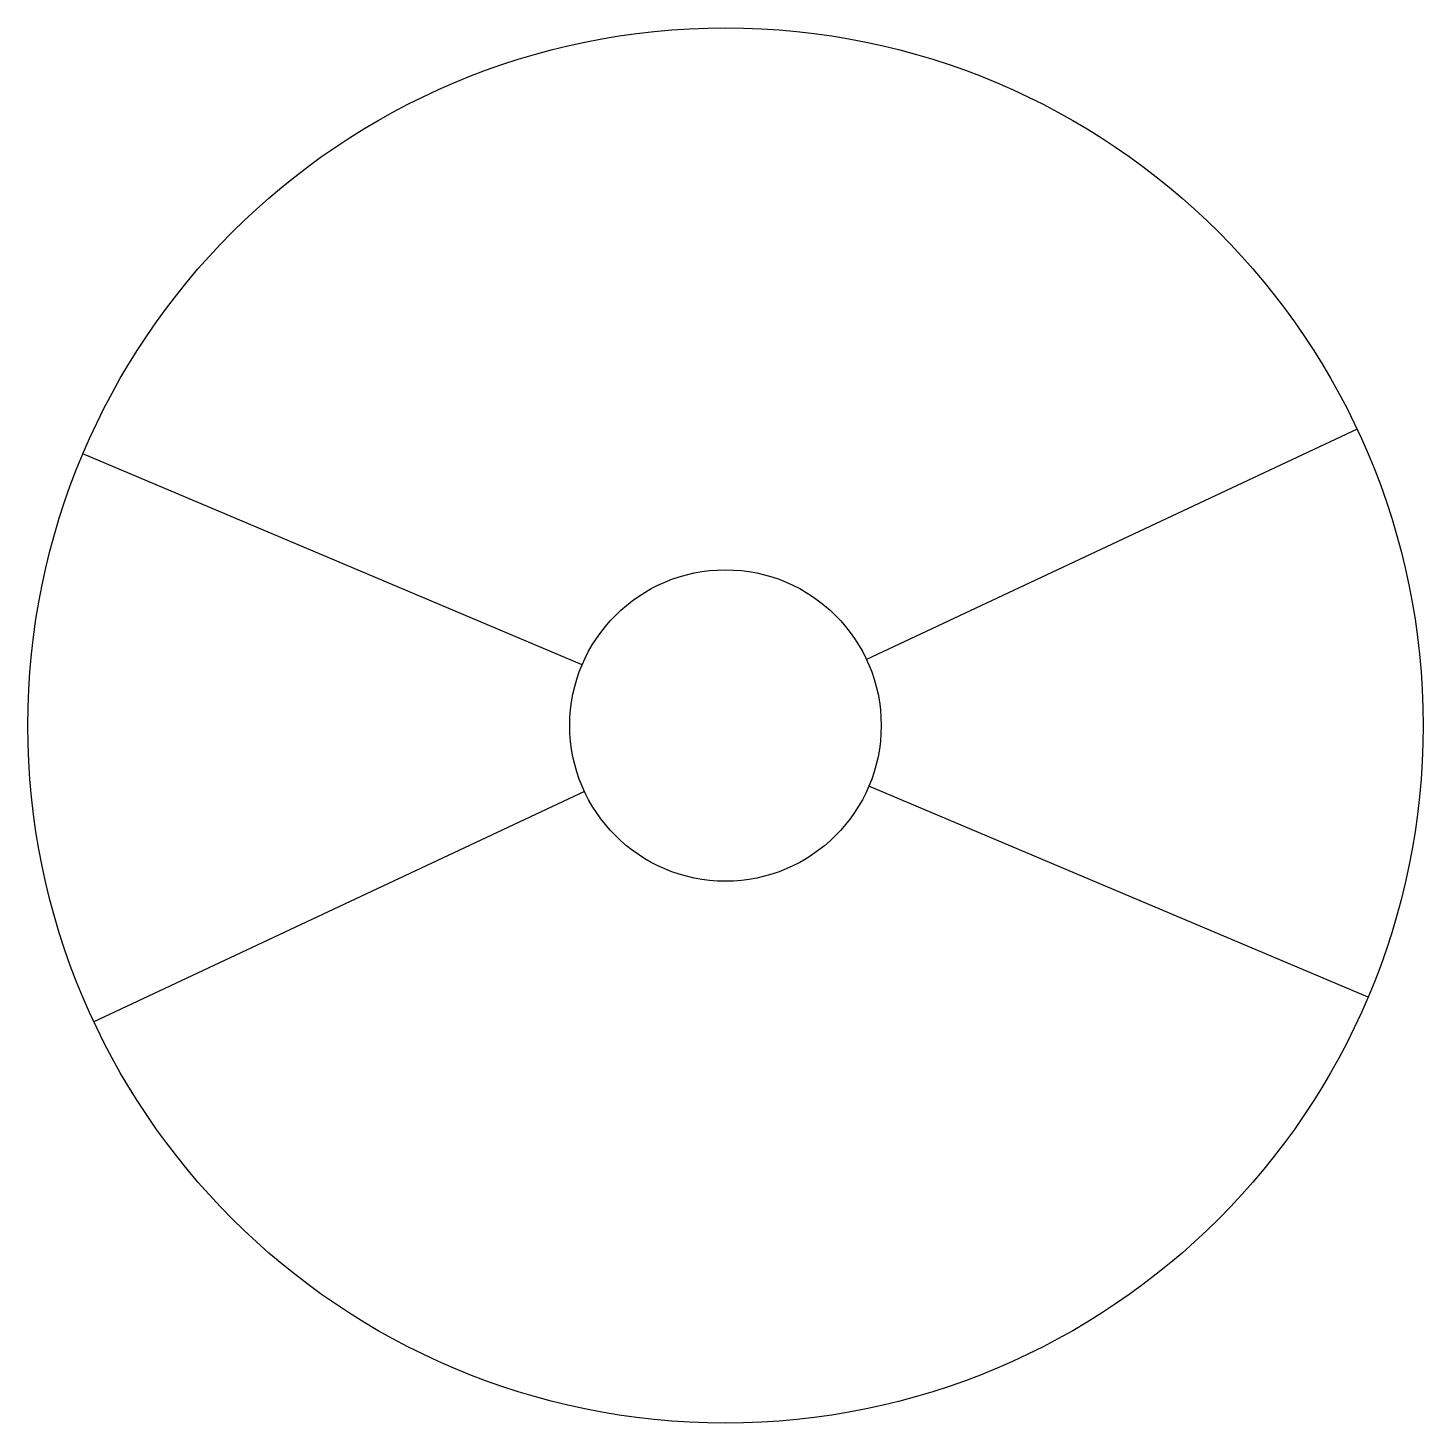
# Model space of a CAD drawing. Extents: x -29321 to -29021, y 5861 to 6161.
import ezdxf

# ---------------------------------------------------------------- set-up
doc = ezdxf.new("R2010")
doc.units = 0
doc.header["$MEASUREMENT"] = 0
doc.layers.get('0').update_dxf_attribs({"linetype": 'CONTINUOUS'})

msp = doc.modelspace()

# ---------------------------------------------------------------- linework, layer by layer
for p, q in [((-29035.21, 6074.92), (-29140.7, 6025.45)), ((-29201.86, 6024.27), (-29309.18, 6069.63)), ((-29201.33, 5997.02), (-29306.82, 5947.55)), ((-29032.85, 5952.83), (-29140.17, 5998.2))]:
    msp.add_line(p, q)
for radius in [150, 33.48]:
    msp.add_circle((-29171.02, 6011.23), radius)

doc.saveas('drawing.dxf')
